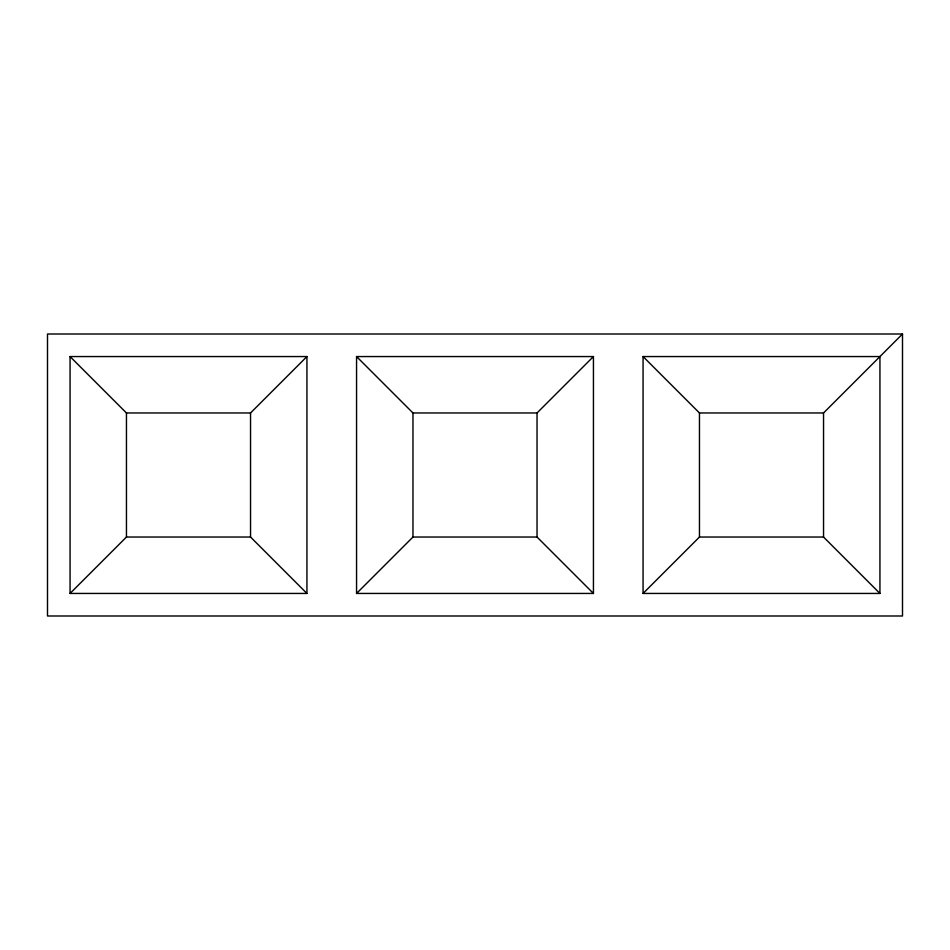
<?xml version="1.0" encoding="UTF-8"?>
<svg xmlns="http://www.w3.org/2000/svg" width="950" height="950" viewBox="0 0 950 950"><rect width="100%" height="100%" fill="white"/><g stroke="black" fill="none" stroke-linecap="round" stroke-linejoin="round"><path stroke-width="1.43" d="M70.062 593.441L126.457 537.035L250.539 537.035L306.933 593.441L306.933 356.559L70.062 356.559L70.062 593.441L306.933 593.441M70.062 356.559L126.457 412.965L250.539 412.965L306.933 356.559M356.559 593.441L412.965 537.035L537.035 537.035L593.441 593.441L356.559 593.441L356.559 356.559L593.441 356.559L593.441 593.441M356.559 356.559L412.965 412.965L537.035 412.965L593.441 356.559M643.067 593.441L699.461 537.035L823.543 537.035L879.938 593.441L643.067 593.441L643.067 356.559L879.938 356.559L879.938 593.441M823.543 537.035L823.543 412.965L902.5 334.008L902.5 615.992L47.5 615.992L47.5 334.008L902.5 334.008M643.067 356.559L699.461 412.965L823.543 412.965M699.461 412.965L699.461 537.035M537.035 412.965L537.035 537.035M412.965 412.965L412.965 537.035M250.539 412.965L250.539 537.035M126.457 412.965L126.457 537.035"/></g></svg>
